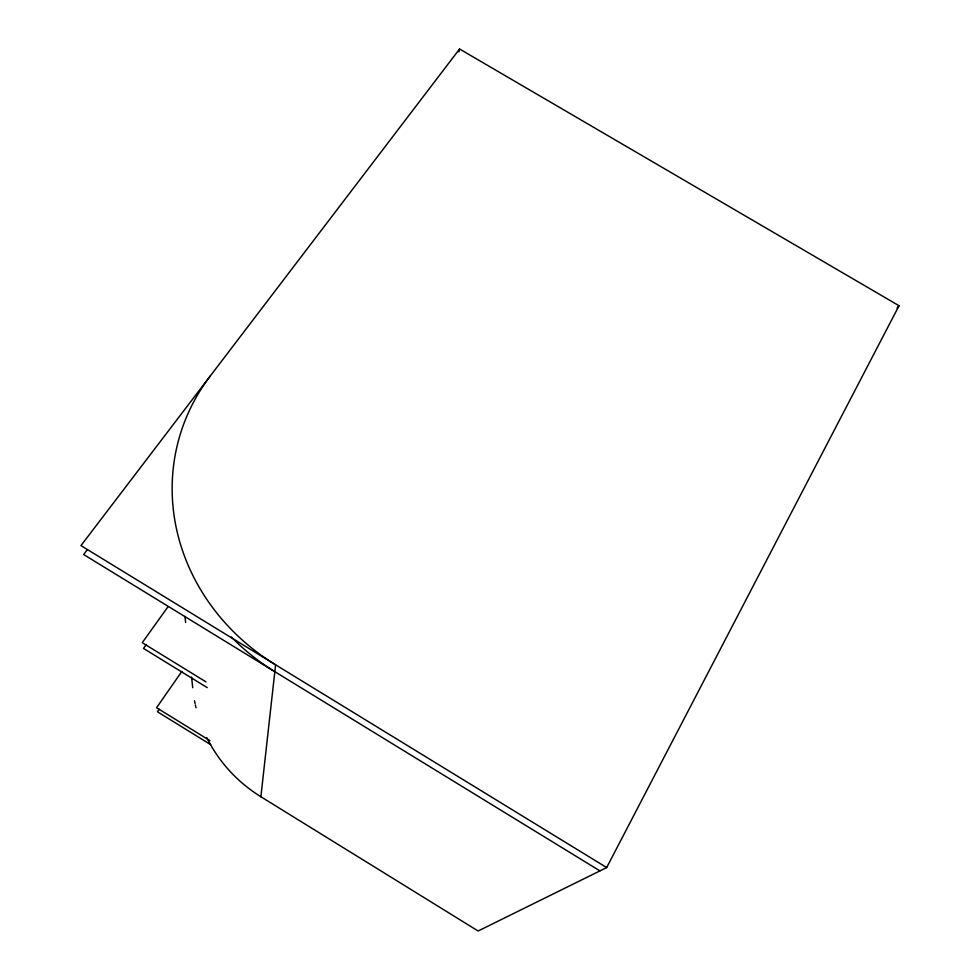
<?xml version="1.0" encoding="UTF-8"?>
<svg xmlns="http://www.w3.org/2000/svg" width="980" height="980" viewBox="0 0 980 980"><rect width="100%" height="100%" fill="white"/><g stroke="black" fill="none" stroke-linecap="round" stroke-linejoin="round"><path stroke-width="1.47" d="M606.669 867.57L80.972 545.603L459.559 49L899.028 305.723L606.669 867.57L478.13 931L260.888 796.74L275.588 664.795A218.025 200.349 16.2 0 1 210.235 376.051M458.885 51.928L459.559 49M159.201 709.275L157.462 711.786L210.688 744.641M181.851 671.41L156.555 707.719L209.989 740.684M146.179 644.693L143.509 648.429L207.233 687.629M168.058 606.669L142.247 642.696L206.008 681.896M87.343 549.658L83.643 554.533L599.932 870.889M897.043 307.941L899.028 305.723M184.963 616.408L185.624 622.471M191.578 677.107L192.729 687.727M274.829 671.68A214.375 197.543 16.1 0 1 231.39 637.024M260.888 796.74A146.681 142.198 8.5 0 1 206.817 737.658M196.012 707.793A146.681 142.198 8.5 0 1 195.363 704.988M195.069 703.591A146.681 142.198 8.5 0 1 194.518 700.774"/></g></svg>
